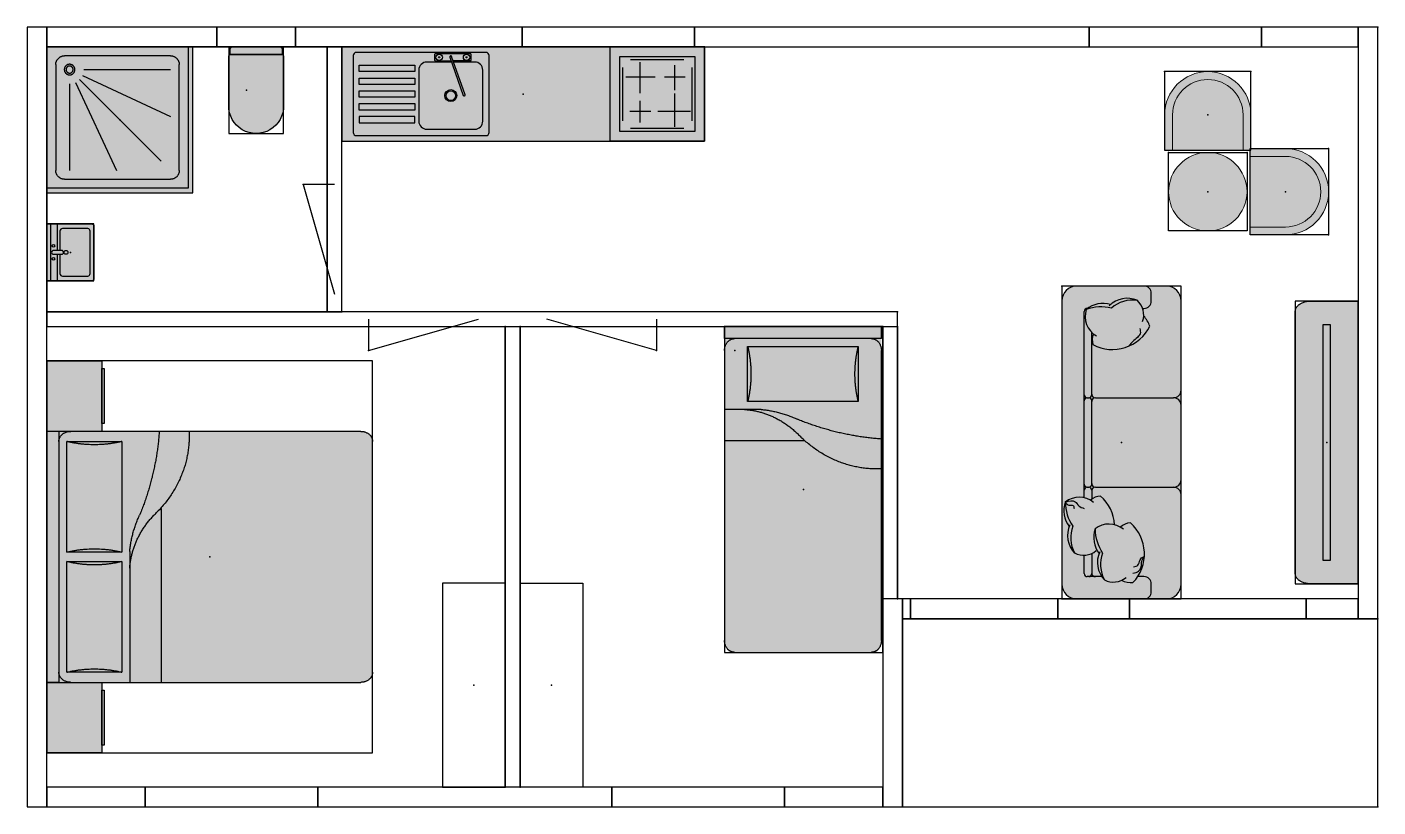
# Model space of a CAD drawing. Header units: millimetres. Extents: x 0 to 8613, y 0 to 4972.
import ezdxf

# ---------------------------------------------------------------- set-up
doc = ezdxf.new("R2010")
doc.units = ezdxf.units.MM
for name, color, linetype in [('Default', 7, 'Continuous'), ('Rooms$Bath Room', 7, 'Continuous'), ('Rooms$Bed Room', 7, 'Continuous'), ('Rooms$Living Room', 7, 'Continuous'), ('Rooms$Terrace', 7, 'Continuous'), ('Windows', 7, 'Continuous')]:
    doc.layers.add(name, color=color, linetype=linetype)
for name, color, linetype, true_color in [('Doors', 96, 'Continuous', 0x007f00), ('Furniture', 37, 'Continuous', 0x75664f), ('FurnitureRefRec', 254, 'Continuous', 0xd5d5d5), ('PT Top Left', 52, 'Continuous', 0xcdcd00), ('PT Top Left Furniture', 211, 'Continuous', 0xff7fff), ('PT Top Right', 96, 'Continuous', 0x007f00), ('PT Top Right Furniture', 200, 'Continuous', 0xbf3fff), ('Walls', 1, 'Continuous', 0xff0000)]:
    doc.layers.add(name, color=color, linetype=linetype, true_color=true_color)

# ---------------------------------------------------------------- blocks, each defined once
blk = doc.blocks.new('Toilet')
at = {"layer": 'Furniture', "true_color": 0xffffff}
for points in [[(227.8, 165), (227.8, -165), (227.8, -165.3), (227.8, -165.7), (227.8, -166), (227.7, -166.4), (227.7, -166.7), (227.6, -167), (227.5, -167.4), (227.4, -167.7), (227.3, -168), (227.2, -168.3), (227.1, -168.7), (227, -169), (226.8, -169.3), (226.7, -169.6), (226.5, -169.9), (226.4, -170.2), (226.2, -170.5), (226, -170.8), (225.8, -171), (225.6, -171.3), (225.3, -171.6), (225.1, -171.8), (224.9, -172.1), (224.6, -172.3), (224.4, -172.5), (224.1, -172.8), (223.9, -173), (223.6, -173.2), (223.3, -173.4), (223, -173.5), (222.7, -173.7), (222.4, -173.9), (222.1, -174), (221.8, -174.2), (221.5, -174.3), (221.2, -174.4), (220.8, -174.5), (220.5, -174.6), (220.2, -174.7), (219.8, -174.8), (219.5, -174.9), (219.2, -174.9), (218.8, -174.9), (218.5, -175), (218.1, -175), (217.8, -175), (-98.2, -175), (-104.3, -175), (-110.4, -174.8), (-116.5, -174.3), (-122.6, -173.7), (-128.6, -172.8), (-134.6, -171.7), (-140.6, -170.4), (-146.5, -169), (-152.3, -167.3), (-158.1, -165.4), (-163.9, -163.3), (-169.5, -161), (-175.1, -158.5), (-180.5, -155.8), (-185.9, -152.9), (-191.2, -149.9), (-196.4, -146.6), (-201.4, -143.2), (-206.3, -139.6), (-211.1, -135.8), (-215.8, -131.9), (-220.3, -127.8), (-224.7, -123.6), (-228.9, -119.2), (-233, -114.7), (-236.9, -110), (-240.7, -105.2), (-244.3, -100.2), (-247.7, -95.2), (-250.9, -90), (-253.9, -84.7), (-256.8, -79.3), (-259.5, -73.8), (-261.9, -68.3), (-264.2, -62.6), (-266.3, -56.9), (-268.2, -51.1), (-269.9, -45.2), (-271.3, -39.3), (-272.6, -33.3), (-273.7, -27.3), (-274.5, -21.3), (-275.1, -15.2), (-275.6, -9.1), (-275.8, -3), (-275.8, 3), (-275.6, 9.1), (-275.1, 15.2), (-274.5, 21.3), (-273.7, 27.3), (-272.6, 33.3), (-271.3, 39.3), (-269.9, 45.2), (-268.2, 51.1), (-266.3, 56.9), (-264.2, 62.6), (-261.9, 68.3), (-259.5, 73.8), (-256.8, 79.3), (-253.9, 84.7), (-250.9, 90), (-247.7, 95.2), (-244.3, 100.2), (-240.7, 105.2), (-236.9, 110), (-233, 114.7), (-228.9, 119.2), (-224.7, 123.6), (-220.3, 127.8), (-215.8, 131.9), (-211.1, 135.8), (-206.3, 139.6), (-201.4, 143.2), (-196.4, 146.6), (-191.2, 149.9), (-185.9, 152.9), (-180.5, 155.8), (-175.1, 158.5), (-169.5, 161), (-163.9, 163.3), (-158.1, 165.4), (-152.3, 167.3), (-146.5, 169), (-140.6, 170.4), (-134.6, 171.7), (-128.6, 172.8), (-122.6, 173.7), (-116.5, 174.3), (-110.4, 174.8), (-104.3, 175), (-98.2, 175), (217.8, 175), (218.1, 175), (218.5, 175), (218.8, 174.9), (219.2, 174.9), (219.5, 174.9), (219.8, 174.8), (220.2, 174.7), (220.5, 174.6), (220.8, 174.5), (221.2, 174.4), (221.5, 174.3), (221.8, 174.2), (222.1, 174), (222.4, 173.9), (222.7, 173.7), (223, 173.5), (223.3, 173.4), (223.6, 173.2), (223.9, 173), (224.1, 172.8), (224.4, 172.5), (224.6, 172.3), (224.9, 172.1), (225.1, 171.8), (225.3, 171.6), (225.6, 171.3), (225.8, 171), (226, 170.8), (226.2, 170.5), (226.4, 170.2), (226.5, 169.9), (226.7, 169.6), (226.8, 169.3), (227, 169), (227.1, 168.7), (227.2, 168.3), (227.3, 168), (227.4, 167.7), (227.5, 167.4), (227.6, 167), (227.7, 166.7), (227.7, 166.4), (227.8, 166), (227.8, 165.7), (227.8, 165.3)], [(227.8, 165), (265.8, 165), (266.1, 165), (266.5, 165), (266.8, 164.9), (267.2, 164.9), (267.5, 164.9), (267.8, 164.8), (268.2, 164.7), (268.5, 164.6), (268.8, 164.5), (269.2, 164.4), (269.5, 164.3), (269.8, 164.2), (270.1, 164), (270.4, 163.9), (270.7, 163.7), (271, 163.5), (271.3, 163.4), (271.6, 163.2), (271.9, 163), (272.1, 162.8), (272.4, 162.5), (272.6, 162.3), (272.9, 162.1), (273.1, 161.8), (273.3, 161.6), (273.6, 161.3), (273.8, 161), (274, 160.8), (274.2, 160.5), (274.4, 160.2), (274.5, 159.9), (274.7, 159.6), (274.8, 159.3), (275, 159), (275.1, 158.7), (275.2, 158.3), (275.3, 158), (275.4, 157.7), (275.5, 157.4), (275.6, 157), (275.7, 156.7), (275.7, 156.4), (275.8, 156), (275.8, 155.7), (275.8, 155.3), (275.8, 155), (275.8, -155), (275.8, -155.3), (275.8, -155.7), (275.8, -156), (275.7, -156.4), (275.7, -156.7), (275.6, -157), (275.5, -157.4), (275.4, -157.7), (275.3, -158), (275.2, -158.3), (275.1, -158.7), (275, -159), (274.8, -159.3), (274.7, -159.6), (274.5, -159.9), (274.4, -160.2), (274.2, -160.5), (274, -160.8), (273.8, -161), (273.6, -161.3), (273.3, -161.6), (273.1, -161.8), (272.9, -162.1), (272.6, -162.3), (272.4, -162.5), (272.1, -162.8), (271.9, -163), (271.6, -163.2), (271.3, -163.4), (271, -163.5), (270.7, -163.7), (270.4, -163.9), (270.1, -164), (269.8, -164.2), (269.5, -164.3), (269.2, -164.4), (268.8, -164.5), (268.5, -164.6), (268.2, -164.7), (267.8, -164.8), (267.5, -164.9), (267.2, -164.9), (266.8, -164.9), (266.5, -165), (266.1, -165), (265.8, -165), (227.8, -165)]]:
    blk.add_hatch(color=7, dxfattribs=at).paths.add_polyline_path(points, flags=0)
at = {"layer": 'Furniture', "color": 37, "true_color": 0x766750}
for p, q in [((-98.2, 175), (217.8, 175)), ((227.8, 165), (265.8, 165)), ((227.8, -165), (227.8, 165)), ((227.8, 165), (227.8, -165)), ((275.8, 155), (275.8, -155)), ((265.8, -165), (227.8, -165)), ((217.8, -175), (-98.2, -175))]:
    blk.add_line(p, q, dxfattribs=at)
at = {"layer": 'Furniture', "color": 37, "true_color": 0x766750, "extrusion": (0, 0, -1)}
for centre, radius, start, end in [((100.8, 0), 175, 269.15835, 90.84165), ((-217.8, 165), 10, 90, 180), ((-265.8, 155), 10, 90, 180), ((-217.8, -165), 10, 180, 270), ((-265.8, -155), 10, 180, 270)]:
    blk.add_arc(centre, radius, start, end, dxfattribs=at)
at = {"layer": 'FurnitureRefRec'}
blk.add_lwpolyline([(-275.8, -175), (275.8, -175), (275.8, 175), (-275.8, 175)], close=True, dxfattribs=at)
at = {"layer": 'PT Top Left Furniture'}
blk.add_point((275.8, 175), dxfattribs=at)
at = {"layer": 'PT Top Right Furniture'}
blk.add_point((275.8, -175), dxfattribs=at)
blk = doc.blocks.new('Wastafel')
at = {"layer": 'Furniture', "true_color": 0xffffff}
blk.add_hatch(color=7, dxfattribs=at).paths.add_polyline_path([(134.7, 182.3), (135.3, 182.2), (135.8, 182.1), (136.4, 182.1), (136.9, 182), (137.5, 181.8), (138, 181.7), (138.5, 181.5), (139.1, 181.4), (139.6, 181.2), (140.1, 180.9), (140.6, 180.7), (141.1, 180.5), (141.6, 180.2), (142.1, 179.9), (142.5, 179.6), (143, 179.3), (143.4, 179), (143.9, 178.7), (144.3, 178.3), (144.7, 177.9), (145.1, 177.5), (145.5, 177.1), (145.9, 176.7), (146.2, 176.3), (146.6, 175.9), (146.9, 175.4), (147.2, 175), (147.5, 174.5), (147.8, 174), (148, 173.5), (148.3, 173), (148.5, 172.5), (148.7, 172), (148.9, 171.5), (149.1, 171), (149.2, 170.5), (149.4, 169.9), (149.5, 169.4), (149.6, 168.8), (149.7, 168.3), (149.8, 167.7), (149.8, 167.2), (149.8, 166.6), (149.8, 166.1), (149.8, -166.1), (149.8, -166.6), (149.8, -167.2), (149.8, -167.7), (149.7, -168.3), (149.6, -168.8), (149.5, -169.4), (149.4, -169.9), (149.2, -170.5), (149.1, -171), (148.9, -171.5), (148.7, -172), (148.5, -172.5), (148.3, -173), (148, -173.5), (147.8, -174), (147.5, -174.5), (147.2, -175), (146.9, -175.4), (146.6, -175.9), (146.2, -176.3), (145.9, -176.7), (145.5, -177.1), (145.1, -177.5), (144.7, -177.9), (144.3, -178.3), (143.9, -178.7), (143.4, -179), (143, -179.3), (142.5, -179.6), (142.1, -179.9), (141.6, -180.2), (141.1, -180.5), (140.6, -180.7), (140.1, -180.9), (139.6, -181.2), (139.1, -181.4), (138.5, -181.5), (138, -181.7), (137.5, -181.8), (136.9, -182), (136.4, -182.1), (135.8, -182.1), (135.3, -182.2), (134.7, -182.3), (-149.9, -182.3), (-149.9, 182.3)], flags=0)
at = {"layer": 'Furniture', "color": 37, "true_color": 0x766750}
for p, q in [((-67.2, 135), (-67.2, 12.1)), ((-56.2, 12.1), (-108.5, 12.1)), ((-108.5, -12.2), (-56.2, -12.2)), ((-67.2, -12.2), (-67.2, -135))]:
    blk.add_line(p, q, dxfattribs=at)
for points in [[(134.7, -182.3), (-149.9, -182.3), (-149.9, 182.3), (134.7, 182.3)], [(-125.5, -182.3), (-125.5, 182.3)], [(-83.4, 12.1), (-83.4, 182.3)], [(110.4, 151.1), (-49.9, 151.1)], [(125.5, -135), (125.5, 135)], [(149.8, 166.1), (149.8, -166.1)], [(-83.4, -182.3), (-83.4, -12.2)], [(-49.9, -151.1), (110.4, -151.1)]]:
    blk.add_lwpolyline(points, dxfattribs=at)
for centre, radius in [((-108.5, 41.3), 8.1), ((-28.3, 0), 12.2), ((-108.5, -41.3), 8.1)]:
    blk.add_circle(centre, radius, dxfattribs=at)
at = {"layer": 'Furniture', "color": 37, "true_color": 0x766750, "extrusion": (0, 0, -1)}
for centre, start, end in [((-133.7, 166.1), 93.86546, 180), ((-133.7, -166.1), 180, 266.13454)]:
    blk.add_arc(centre, 16.2, start, end, dxfattribs=at)
at = {"layer": 'Furniture', "color": 37, "true_color": 0x766750}
for centre, radius, start, end in [((-51, 135), 16.2, 86.13454, 180), ((109.3, 135), 16.2, 0, 86.13454), ((-108.5, 0), 12.2, 90.00094, 269.99906), ((-56.2, 0), 12.2, 270, 90), ((-51, -135), 16.2, 180, 273.86546), ((109.3, -135), 16.2, 273.86546, 0)]:
    blk.add_arc(centre, radius, start, end, dxfattribs=at)
at = {"layer": 'FurnitureRefRec'}
blk.add_lwpolyline([(-149.9, -182.3), (149.8, -182.3), (149.8, 182.3), (-149.9, 182.3)], close=True, dxfattribs=at)
at = {"layer": 'PT Top Left Furniture'}
blk.add_point((-149.9, -182.3), dxfattribs=at)
at = {"layer": 'PT Top Right Furniture'}
blk.add_point((-149.9, 182.3), dxfattribs=at)
blk = doc.blocks.new('Douche')
at = {"layer": 'Furniture', "true_color": 0xffffff}
blk.add_hatch(color=7, dxfattribs=at).paths.add_polyline_path([(-465, 465), (-465, -465), (465, -465), (465, 465)], flags=0)
at = {"layer": 'Furniture', "color": 37, "true_color": 0x766750}
for p, q in [((-465, -465), (-465, 435)), ((-465, 435), (435, 435)), ((435, 435), (435, -465)), ((322.5, 378.7), (-352.5, 378.7)), ((-408.8, 322.5), (-408.8, -352.5)), ((-320.7, -230.7), (-320.7, 322.5)), ((-282.6, -239.1), (-20.8, 322.5)), ((-257, -257), (263.4, 263.4)), ((378.7, -352.5), (378.7, 322.5)), ((-239.1, -282.6), (322.5, -20.8)), ((-230.7, -320.7), (322.5, -320.7)), ((-352.5, -408.8), (322.5, -408.8)), ((-465, -465), (435, -465))]:
    blk.add_line(p, q, dxfattribs=at)
for points in [[(465, 465), (-465, 465)], [(465, -465), (465, 465)]]:
    blk.add_lwpolyline(points, dxfattribs=at)
for points, weights in [([(-408.8, 322.5), (-408.8, 378.7), (-352.5, 378.7)], [1, 0.707106781187, 1]), ([(322.5, 378.7), (378.7, 378.7), (378.7, 322.5)], [1, 0.707106780956, 1]), ([(-352.5, -408.8), (-408.8, -408.8), (-408.8, -352.5)], [1, 0.707106781187, 1]), ([(378.7, -352.5), (378.7, -408.8), (322.5, -408.8)], [1, 0.707106781187, 1])]:
    blk.add_rational_spline(points, weights, degree=2, dxfattribs=at)
for points, knots in [([(-320.7, -286.9), (-286.9, -286.9), (-286.9, -320.7), (-286.9, -354.4), (-320.7, -354.4), (-354.4, -354.4), (-354.4, -320.7), (-354.4, -286.9), (-320.7, -286.9)], [0, 0, 0, 0.0530144, 0.0530144, 0.1060288, 0.1060288, 0.1590431, 0.1590431, 0.2120575, 0.2120575, 0.2120575]), ([(-320.7, -298.2), (-298.2, -298.2), (-298.2, -320.7), (-298.2, -343.2), (-320.7, -343.2), (-343.2, -343.2), (-343.2, -320.7), (-343.2, -298.2), (-320.7, -298.2)], [0, 0, 0, 0.0353429, 0.0353429, 0.0706858, 0.0706858, 0.1060288, 0.1060288, 0.1413717, 0.1413717, 0.1413717])]:
    blk.add_rational_spline(points, [1, 0.707106781187, 1, 0.707106781187, 1, 0.707106781187, 1, 0.707106781187, 1], degree=2, knots=knots, dxfattribs=at)
at = {"layer": 'FurnitureRefRec'}
blk.add_lwpolyline([(-465, -465), (465, -465), (465, 465), (-465, 465)], close=True, dxfattribs=at)
at = {"layer": 'PT Top Left Furniture'}
blk.add_point((-465, -465), dxfattribs=at)
at = {"layer": 'PT Top Right Furniture'}
blk.add_point((-465, 465), dxfattribs=at)
blk = doc.blocks.new('Bedopstelling Klein')
at = {"layer": 'Furniture', "true_color": 0xffffff}
blk.add_hatch(color=7, dxfattribs=at).paths.add_polyline_path([(-75.3, 0), (-71.9, 0), (-68.5, 0.2), (-65.1, 0.4), (-61.6, 0.7), (-58.1, 1.1), (-54.6, 1.5), (-51.1, 2.1), (-47.6, 2.8), (-44.1, 3.6), (-40.7, 4.5), (-37.4, 5.5), (-34.1, 6.5), (-32.5, 7.1), (-30.9, 7.7), (-29.4, 8.3), (-27.8, 9), (-26.3, 9.6), (-24.9, 10.3), (-23.5, 11), (-22.1, 11.7), (-20.7, 12.5), (-19.4, 13.3), (-18.1, 14), (-16.8, 14.8), (-15.6, 15.6), (-14.5, 16.5), (-13.4, 17.3), (-12.3, 18.2), (-11.2, 19), (-10.3, 19.9), (-9.3, 20.8), (-8.4, 21.7), (-7.6, 22.6), (-6.8, 23.5), (-6, 24.4), (-5.3, 25.3), (-4.9, 25.8), (-4.6, 26.3), (-4.3, 26.7), (-4, 27.2), (-3.7, 27.7), (-3.4, 28.1), (-3.2, 28.6), (-2.9, 29.1), (-2.7, 29.5), (-2.4, 30), (-2.2, 30.5), (-2, 30.9), (-1.8, 31.4), (-1.6, 31.9), (-1.4, 32.3), (-1.3, 32.8), (-1.1, 33.3), (-1, 33.7), (-0.8, 34.2), (-0.7, 34.7), (-0.6, 35.1), (-0.5, 35.6), (-0.4, 36), (-0.3, 36.5), (-0.2, 37), (-0.2, 37.4), (-0.1, 37.9), (-0.1, 38.3), (0, 38.8), (0, 39.2), (0, 39.7), (0, 40.1), (0, 959.9), (0, 960.3), (0, 960.8), (0, 961.2), (-0.1, 961.7), (-0.1, 962.1), (-0.2, 962.6), (-0.2, 963), (-0.3, 963.5), (-0.4, 964), (-0.5, 964.4), (-0.6, 964.9), (-0.7, 965.3), (-0.8, 965.8), (-1, 966.3), (-1.1, 966.7), (-1.3, 967.2), (-1.4, 967.7), (-1.6, 968.1), (-1.8, 968.6), (-2, 969.1), (-2.2, 969.5), (-2.4, 970), (-2.7, 970.5), (-2.9, 970.9), (-3.2, 971.4), (-3.4, 971.9), (-3.7, 972.3), (-4, 972.8), (-4.3, 973.3), (-4.6, 973.7), (-4.9, 974.2), (-5.3, 974.7), (-6, 975.6), (-6.8, 976.5), (-7.6, 977.4), (-8.4, 978.3), (-9.3, 979.2), (-10.3, 980.1), (-11.2, 981), (-12.3, 981.8), (-13.4, 982.7), (-14.5, 983.5), (-15.6, 984.4), (-16.8, 985.2), (-18.1, 986), (-19.4, 986.7), (-20.7, 987.5), (-22.1, 988.3), (-23.5, 989), (-24.9, 989.7), (-26.3, 990.4), (-27.8, 991), (-29.4, 991.7), (-30.9, 992.3), (-32.5, 992.9), (-34.1, 993.5), (-37.4, 994.5), (-40.7, 995.5), (-44.1, 996.4), (-47.6, 997.2), (-51.1, 997.9), (-54.6, 998.5), (-58.1, 998.9), (-61.6, 999.3), (-65.1, 999.6), (-68.5, 999.8), (-71.9, 1000), (-75.3, 1000), (-2076.2, 1000), (-2076.2, 0), (-2000, 0)], flags=0)
at = {"layer": 'Furniture', "color": 37, "true_color": 0x766750}
for p, q in [((-2000, 1000), (-2076.2, 1000)), ((-75.3, 1000), (-1924.7, 1000)), ((-1949.8, 852.9), (-1598.4, 852.9)), ((-1949.8, 147.1), (-1949.8, 852.9)), ((-1598.4, 852.9), (-1598.4, 147.1)), ((-1598.4, 147.1), (-1949.8, 147.1)), ((-1924.7, 0), (-75.3, 0)), ((-2000, 0), (-2076.2, 0))]:
    blk.add_line(p, q, dxfattribs=at)
for points in [[(-2076.2, 1000), (-2076.2, 0)], [(-2000, 1000), (-2000, 0)], [(0, 64.2), (0, 935.8)], [(-1347.4, 508), (-1347.4, 0)], [(-1548.2, 234.2), (-1548.2, 0)]]:
    blk.add_lwpolyline(points, dxfattribs=at)
for points, weights in [([(-2000, 935.8), (-2000, 1000), (-1924.7, 1000)], [1, 0.707106781186, 1]), ([(-1359.9, 1000), (-1378.9, 725.2), (-1485.4, 465.3)], [1, 0.990404896115, 1]), ([(-1170.2, 1000), (-1155.8, 710.3), (-1372.5, 486.7)], [1, 0.933646644704, 1]), ([(-75.3, 1000), (0, 1000), (0, 935.8)], [1, 0.707106781187, 1]), ([(-1598.4, 852.9), (-1774.1, 809.3), (-1949.8, 852.9)], [1, 0.959999998575, 1]), ([(-1548.2, 127.2), (-1534.8, 333.4), (-1372.5, 486.7)], [1, 0.942933891278, 1]), ([(-1548.2, 234.2), (-1537.6, 353.8), (-1485.4, 465.3)], [1, 0.988393644073, 1]), ([(-1949.8, 147.1), (-1774.1, 190.7), (-1598.4, 147.1)], [1, 0.959999998575, 1]), ([(-1924.7, 0), (-2000, 0), (-2000, 64.2)], [1, 0.707106781186, 1]), ([(0, 64.2), (0, 0), (-75.3, 0)], [1, 0.707106781186, 1])]:
    blk.add_rational_spline(points, weights, degree=2, dxfattribs=at)
at = {"layer": 'FurnitureRefRec'}
blk.add_lwpolyline([(0, 0), (0, 1008.5), (-2076.2, 1008.5), (-2076.2, 0)], close=True, dxfattribs=at)
at = {"layer": 'PT Top Left Furniture'}
blk.add_point((-2076.2, 0), dxfattribs=at)
at = {"layer": 'PT Top Right Furniture'}
blk.add_point((-2076.2, 1008.5), dxfattribs=at)
blk = doc.blocks.new('Bedopstelling Groot')
at = {"layer": 'Furniture', "true_color": 0xffffff}
for points in [[(-800, 1038.1), (-800, 688.1), (-1250, 688.1), (-1250, 1038.1)], [(-800, -962.8), (-800, -964.5), (-799.9, -966.2), (-799.9, -967.9), (-799.7, -969.6), (-799.6, -971.3), (-799.4, -973), (-799.2, -974.8), (-798.9, -976.5), (-798.6, -978.2), (-798.3, -980), (-797.9, -981.8), (-797.5, -983.5), (-797.1, -985.3), (-796.6, -987), (-796.1, -988.8), (-795.5, -990.5), (-794.9, -992.2), (-794.2, -994), (-793.6, -995.7), (-792.8, -997.4), (-792.1, -999.1), (-791.3, -1000.7), (-790.4, -1002.4), (-789.5, -1004), (-788.6, -1005.6), (-787.7, -1007.2), (-786.7, -1008.7), (-785.6, -1010.3), (-784.6, -1011.8), (-783.5, -1013.2), (-782.4, -1014.6), (-781.2, -1016), (-780, -1017.4), (-778.8, -1018.7), (-777.6, -1020), (-776.3, -1021.3), (-775, -1022.5), (-773.7, -1023.6), (-772.3, -1024.7), (-770.9, -1025.8), (-769.6, -1026.9), (-768.2, -1027.8), (-766.7, -1028.8), (-765.3, -1029.7), (-763.9, -1030.5), (-762.4, -1031.3), (-760.9, -1032.1), (-759.5, -1032.8), (-758, -1033.5), (-756.5, -1034.1), (-755, -1034.7), (-753.5, -1035.2), (-752, -1035.7), (-750.5, -1036.1), (-749, -1036.5), (-747.5, -1036.8), (-746, -1037.1), (-744.5, -1037.4), (-743.1, -1037.6), (-741.6, -1037.8), (-740.1, -1037.9), (-738.7, -1038), (-737.3, -1038.1), (-735.8, -1038.1), (735.8, -1038.1), (737.3, -1038.1), (738.7, -1038), (740.1, -1037.9), (741.6, -1037.8), (743.1, -1037.6), (744.5, -1037.4), (746, -1037.1), (747.5, -1036.8), (749, -1036.5), (750.5, -1036.1), (752, -1035.7), (753.5, -1035.2), (755, -1034.7), (756.5, -1034.1), (758, -1033.5), (759.5, -1032.8), (760.9, -1032.1), (762.4, -1031.3), (763.9, -1030.5), (765.3, -1029.7), (766.7, -1028.8), (768.2, -1027.8), (769.6, -1026.9), (770.9, -1025.8), (772.3, -1024.7), (773.7, -1023.6), (775, -1022.5), (776.3, -1021.3), (777.6, -1020), (778.8, -1018.7), (780, -1017.4), (781.2, -1016), (782.4, -1014.6), (783.5, -1013.2), (784.6, -1011.8), (785.6, -1010.3), (786.7, -1008.7), (787.7, -1007.2), (788.6, -1005.6), (789.5, -1004), (790.4, -1002.4), (791.3, -1000.7), (792.1, -999.1), (792.8, -997.4), (793.6, -995.7), (794.2, -994), (794.9, -992.2), (795.5, -990.5), (796.1, -988.8), (796.6, -987), (797.1, -985.3), (797.5, -983.5), (797.9, -981.8), (798.3, -980), (798.6, -978.2), (798.9, -976.5), (799.2, -974.8), (799.4, -973), (799.6, -971.3), (799.7, -969.6), (799.9, -967.9), (799.9, -966.2), (800, -964.5), (800, -962.8), (800, 1038.1), (-800, 1038.1), (-800, 961.9)], [(1250, 1038.1), (1250, 688.1), (800, 688.1), (800, 1038.1)], [(-850, 688.1), (-850, 673.1), (-1200, 673.1), (-1200, 688.1)], [(1200, 688.1), (1200, 673.1), (850, 673.1), (850, 688.1)]]:
    blk.add_hatch(color=7, dxfattribs=at).paths.add_polyline_path(points, flags=0)
at = {"layer": 'Furniture', "color": 37, "true_color": 0x766750}
for p, q in [((-800, 961.9), (-800, 1038.1)), ((800, 1038.1), (-800, 1038.1)), ((800, 961.9), (800, 1038.1)), ((800, 961.9), (-800, 961.9)), ((-800, 886.6), (-800, -962.8)), ((-735.8, 911.7), (-30, 911.7)), ((-735.8, 560.3), (-735.8, 911.7)), ((-30, 911.7), (-30, 560.3)), ((30, 911.7), (735.8, 911.7)), ((30, 560.3), (30, 911.7)), ((735.8, 911.7), (735.8, 560.3)), ((800, -962.8), (800, 886.6)), ((-30, 560.3), (-735.8, 560.3)), ((735.8, 560.3), (30, 560.3)), ((34.2, 510.1), (-800, 510.1)), ((308, 309.3), (-800, 309.3)), ((-735.8, -1038.1), (735.8, -1038.1))]:
    blk.add_line(p, q, dxfattribs=at)
for points in [[(-800, 1038.1), (-800, 688.1), (-1250, 688.1), (-1250, 1038.1)], [(1250, 1038.1), (1250, 688.1), (800, 688.1), (800, 1038.1)], [(-850, 688.1), (-850, 673.1), (-1200, 673.1), (-1200, 688.1)], [(1200, 688.1), (1200, 673.1), (850, 673.1), (850, 688.1)]]:
    blk.add_lwpolyline(points, close=True, dxfattribs=at)
for points, weights in [([(-800, 886.6), (-800, 961.9), (-735.8, 961.9)], [1, 0.707106781186, 1]), ([(735.8, 961.9), (800, 961.9), (800, 886.6)], [1, 0.707106781186, 1]), ([(-735.8, 911.7), (-692.2, 736), (-735.8, 560.3)], [1, 0.959999998575, 1]), ([(-30, 560.3), (-73.6, 736), (-30, 911.7)], [1, 0.959999998575, 1]), ([(30, 911.7), (73.6, 736), (30, 560.3)], [1, 0.959999998575, 1]), ([(735.8, 560.3), (692.2, 736), (735.8, 911.7)], [1, 0.959999998575, 1]), ([(-72.8, 510.1), (133.4, 496.7), (286.7, 334.4)], [1, 0.942933891278, 1]), ([(34.2, 510.1), (153.8, 499.5), (265.3, 447.3)], [1, 0.988393644073, 1]), ([(800, 321.8), (525.2, 340.8), (265.3, 447.3)], [1, 0.990404896115, 1]), ([(800, 132.1), (510.3, 117.7), (286.7, 334.4)], [1, 0.933646644704, 1]), ([(-735.8, -1038.1), (-800, -1038.1), (-800, -962.8)], [1, 0.707106781186, 1]), ([(800, -962.8), (800, -1038.1), (735.8, -1038.1)], [1, 0.707106781187, 1])]:
    blk.add_rational_spline(points, weights, degree=2, dxfattribs=at)
at = {"layer": 'FurnitureRefRec'}
blk.add_lwpolyline([(-1250, -1038.1), (1250, -1038.1), (1250, 1038.1), (-1250, 1038.1)], close=True, dxfattribs=at)
at = {"layer": 'PT Top Left Furniture'}
blk.add_point((-1250, 1038.1), dxfattribs=at)
at = {"layer": 'PT Top Right Furniture'}
blk.add_point((1250, 1038.1), dxfattribs=at)
blk = doc.blocks.new('Chair')
at = {"layer": 'Furniture', "true_color": 0xffffff}
blk.add_hatch(color=7, dxfattribs=at).paths.add_polyline_path([(500, 0), (500, 225), (499.8, 234.5), (499.3, 244), (498.5, 253.4), (497.4, 262.9), (495.9, 272.2), (494.1, 281.6), (492, 290.8), (489.6, 300), (486.8, 309.1), (483.8, 318.1), (480.4, 326.9), (476.7, 335.7), (472.8, 344.3), (468.5, 352.8), (463.9, 361.1), (459.1, 369.3), (454, 377.3), (448.6, 385.1), (442.9, 392.7), (437, 400.1), (430.8, 407.4), (424.4, 414.4), (417.8, 421.1), (410.9, 427.7), (403.8, 434), (396.5, 440), (388.9, 445.8), (381.2, 451.3), (373.3, 456.6), (365.2, 461.6), (357, 466.3), (348.6, 470.7), (340, 474.8), (331.3, 478.6), (322.5, 482.1), (313.6, 485.3), (304.5, 488.2), (295.4, 490.8), (286.2, 493.1), (276.9, 495.1), (267.6, 496.7), (258.1, 498), (248.7, 499), (239.2, 499.6), (229.7, 500), (220.3, 500), (210.8, 499.6), (201.3, 499), (191.9, 498), (182.4, 496.7), (173.1, 495.1), (163.8, 493.1), (154.6, 490.8), (145.5, 488.2), (136.4, 485.3), (127.5, 482.1), (118.7, 478.6), (110, 474.8), (101.4, 470.7), (93, 466.3), (84.8, 461.6), (76.7, 456.6), (68.8, 451.3), (61.1, 445.8), (53.5, 440), (46.2, 434), (39.1, 427.7), (32.2, 421.1), (25.6, 414.4), (19.2, 407.4), (13, 400.1), (7.1, 392.7), (1.4, 385.1), (-4, 377.3), (-9.1, 369.3), (-13.9, 361.1), (-18.5, 352.8), (-22.8, 344.3), (-26.7, 335.7), (-30.4, 326.9), (-33.8, 318.1), (-36.8, 309.1), (-39.6, 300), (-42, 290.8), (-44.1, 281.6), (-45.9, 272.2), (-47.4, 262.9), (-48.5, 253.4), (-49.3, 244), (-49.8, 234.5), (-50, 225), (-50, 0)], flags=0)
at = {"layer": 'Furniture', "linetype": 'Continuous', "lineweight": 13}
for p, q in [((0, 225), (0, 0)), ((450, 0), (450, 225)), ((0, 0), (450, 0))]:
    blk.add_line(p, q, dxfattribs=at)
for points in [[(-50, 225), (-50, 0)], [(500, 0), (500, 225)]]:
    blk.add_lwpolyline(points, dxfattribs=at)
for radius in [275, 225]:
    blk.add_arc((225, 225), radius, 0, 180, dxfattribs=at)
at = {"layer": 'FurnitureRefRec'}
blk.add_lwpolyline([(500, 500), (-50, 500), (-50, 0), (500, 0)], close=True, dxfattribs=at)
at = {"layer": 'PT Top Left Furniture'}
blk.add_point((-50, 500), dxfattribs=at)
at = {"layer": 'PT Top Right Furniture'}
blk.add_point((500, 500), dxfattribs=at)
blk = doc.blocks.new('Coffee Table')
at = {"layer": 'Furniture', "true_color": 0xffffff}
blk.add_hatch(color=7, dxfattribs=at).paths.add_polyline_path([(0, 250), (-8.6, 249.9), (-17.2, 249.4), (-25.8, 248.7), (-34.4, 247.6), (-42.9, 246.3), (-51.4, 244.7), (-59.8, 242.7), (-68.2, 240.5), (-76.4, 238), (-84.6, 235.2), (-92.7, 232.2), (-100.6, 228.9), (-108.5, 225.2), (-116.2, 221.4), (-123.8, 217.2), (-131.2, 212.8), (-138.4, 208.2), (-145.5, 203.3), (-152.5, 198.1), (-159.2, 192.7), (-165.8, 187.1), (-172.1, 181.3), (-178.3, 175.2), (-184.2, 169), (-190, 162.5), (-195.5, 155.9), (-200.7, 149), (-205.7, 142), (-210.5, 134.8), (-215.1, 127.5), (-219.3, 120), (-223.3, 112.3), (-227.1, 104.6), (-230.6, 96.7), (-233.8, 88.7), (-236.7, 80.5), (-239.3, 72.3), (-241.7, 64), (-243.7, 55.6), (-245.5, 47.2), (-247, 38.7), (-248.2, 30.1), (-249.1, 21.6), (-249.7, 12.9), (-250, 4.3), (-250, -4.3), (-249.7, -12.9), (-249.1, -21.6), (-248.2, -30.1), (-247, -38.7), (-245.5, -47.2), (-243.7, -55.6), (-241.7, -64), (-239.3, -72.3), (-236.7, -80.5), (-233.8, -88.7), (-230.6, -96.7), (-227.1, -104.6), (-223.3, -112.3), (-219.3, -120), (-215.1, -127.5), (-210.5, -134.8), (-205.7, -142), (-200.7, -149), (-195.5, -155.9), (-190, -162.5), (-184.2, -169), (-178.3, -175.2), (-172.1, -181.3), (-165.8, -187.1), (-159.2, -192.7), (-152.5, -198.1), (-145.5, -203.3), (-138.4, -208.2), (-131.2, -212.8), (-123.8, -217.2), (-116.2, -221.4), (-108.5, -225.2), (-100.6, -228.9), (-92.7, -232.2), (-84.6, -235.2), (-76.4, -238), (-68.2, -240.5), (-59.8, -242.7), (-51.4, -244.7), (-42.9, -246.3), (-34.4, -247.6), (-25.8, -248.7), (-17.2, -249.4), (-8.6, -249.9), (0, -250), (8.6, -249.9), (17.2, -249.4), (25.8, -248.7), (34.4, -247.6), (42.9, -246.3), (51.4, -244.7), (59.8, -242.7), (68.2, -240.5), (76.4, -238), (84.6, -235.2), (92.7, -232.2), (100.6, -228.9), (108.5, -225.2), (116.2, -221.4), (123.8, -217.2), (131.2, -212.8), (138.4, -208.2), (145.5, -203.3), (152.5, -198.1), (159.2, -192.7), (165.8, -187.1), (172.1, -181.3), (178.3, -175.2), (184.2, -169), (190, -162.5), (195.5, -155.9), (200.7, -149), (205.7, -142), (210.5, -134.8), (215.1, -127.5), (219.3, -120), (223.3, -112.3), (227.1, -104.6), (230.6, -96.7), (233.8, -88.7), (236.7, -80.5), (239.3, -72.3), (241.7, -64), (243.7, -55.6), (245.5, -47.2), (247, -38.7), (248.2, -30.1), (249.1, -21.6), (249.7, -12.9), (250, -4.3), (250, 4.3), (249.7, 12.9), (249.1, 21.6), (248.2, 30.1), (247, 38.7), (245.5, 47.2), (243.7, 55.6), (241.7, 64), (239.3, 72.3), (236.7, 80.5), (233.8, 88.7), (230.6, 96.7), (227.1, 104.6), (223.3, 112.3), (219.3, 120), (215.1, 127.5), (210.5, 134.8), (205.7, 142), (200.7, 149), (195.5, 155.9), (190, 162.5), (184.2, 169), (178.3, 175.2), (172.1, 181.3), (165.8, 187.1), (159.2, 192.7), (152.5, 198.1), (145.5, 203.3), (138.4, 208.2), (131.2, 212.8), (123.8, 217.2), (116.2, 221.4), (108.5, 225.2), (100.6, 228.9), (92.7, 232.2), (84.6, 235.2), (76.4, 238), (68.2, 240.5), (59.8, 242.7), (51.4, 244.7), (42.9, 246.3), (34.4, 247.6), (25.8, 248.7), (17.2, 249.4), (8.6, 249.9)], flags=0)
at = {"layer": 'Furniture', "linetype": 'Continuous', "lineweight": 13}
for start, end in [(90, 270), (270, 90)]:
    blk.add_arc((0, 0), 250, start, end, dxfattribs=at)
at = {"layer": 'FurnitureRefRec'}
blk.add_lwpolyline([(250, -250), (-250, -250), (-250, 250), (250, 250)], close=True, dxfattribs=at)
at = {"layer": 'PT Top Left Furniture'}
blk.add_point((-250, 250), dxfattribs=at)
at = {"layer": 'PT Top Right Furniture'}
blk.add_point((250, 250), dxfattribs=at)
blk = doc.blocks.new('TV')
at = {"layer": 'Furniture', "true_color": 0xffffff}
blk.add_hatch(color=7, dxfattribs=at).paths.add_polyline_path([(-332.8, -200), (-334.3, -200), (-335.7, -199.9), (-336.4, -199.8), (-337.1, -199.8), (-337.9, -199.7), (-338.6, -199.6), (-339.3, -199.5), (-340.1, -199.4), (-340.8, -199.2), (-341.5, -199.1), (-342.3, -198.9), (-343, -198.7), (-343.8, -198.5), (-344.5, -198.3), (-345.2, -198.1), (-346, -197.9), (-347.5, -197.4), (-349, -196.8), (-350.5, -196.1), (-352, -195.4), (-353.5, -194.7), (-354.9, -193.9), (-356.4, -193), (-357.9, -192), (-359.4, -191), (-360.8, -190), (-362.3, -188.8), (-363.7, -187.6), (-365.1, -186.4), (-366.5, -185.1), (-367.9, -183.7), (-369.3, -182.3), (-370.6, -180.8), (-371.9, -179.2), (-373.2, -177.6), (-374.5, -176), (-375.8, -174.3), (-377, -172.5), (-378.2, -170.7), (-379.3, -168.9), (-380.5, -167), (-381.5, -165), (-382.6, -163), (-383.6, -161), (-384.6, -158.9), (-385.6, -156.8), (-386.5, -154.7), (-387.4, -152.6), (-388.2, -150.4), (-389, -148.2), (-389.8, -145.9), (-390.5, -143.7), (-391.2, -141.4), (-391.8, -139.1), (-392.4, -136.8), (-393.5, -132.2), (-394.5, -127.5), (-395.3, -122.9), (-395.9, -118.2), (-396.4, -113.6), (-396.7, -109), (-396.9, -104.5), (-396.9, -100), (-396.9, 200), (1406.1, 200), (1406.1, -100), (1406, -104.5), (1405.8, -109), (1405.5, -113.6), (1405, -118.2), (1404.4, -122.9), (1403.6, -127.5), (1402.7, -132.2), (1401.6, -136.8), (1401, -139.1), (1400.3, -141.4), (1399.6, -143.7), (1398.9, -145.9), (1398.1, -148.2), (1397.3, -150.4), (1396.5, -152.6), (1395.6, -154.7), (1394.7, -156.8), (1393.8, -158.9), (1392.8, -161), (1391.7, -163), (1390.7, -165), (1389.6, -167), (1388.5, -168.9), (1387.3, -170.7), (1386.1, -172.5), (1384.9, -174.3), (1383.6, -176), (1382.4, -177.6), (1381.1, -179.2), (1379.8, -180.8), (1378.4, -182.3), (1377, -183.7), (1375.7, -185.1), (1374.3, -186.4), (1372.8, -187.6), (1371.4, -188.8), (1370, -190), (1368.5, -191), (1367, -192), (1365.6, -193), (1364.1, -193.9), (1362.6, -194.7), (1361.1, -195.4), (1359.6, -196.1), (1358.1, -196.8), (1356.6, -197.4), (1355.1, -197.9), (1354.4, -198.1), (1353.6, -198.3), (1352.9, -198.5), (1352.1, -198.7), (1351.4, -198.9), (1350.7, -199.1), (1349.9, -199.2), (1349.2, -199.4), (1348.5, -199.5), (1347.7, -199.6), (1347, -199.7), (1346.3, -199.8), (1345.5, -199.8), (1344.8, -199.9), (1343.4, -200), (1342, -200)], flags=0)
at = {"layer": 'Furniture', "color": 37, "true_color": 0x766750}
blk.add_lwpolyline([(1254.6, 25), (-245.4, 25), (-245.4, -25), (1254.6, -25)], close=True, dxfattribs=at)
for points in [[(-396.9, 200), (1406.1, 200)], [(-396.9, -100), (-396.9, 200)], [(1406.1, 200), (1406.1, -100)], [(1342, -200), (-332.8, -200)]]:
    blk.add_open_spline(points, degree=1, dxfattribs=at)
for points in [[(-332.8, -200), (-396.9, -200), (-396.9, -100)], [(1406.1, -100), (1406.1, -200), (1342, -200)]]:
    blk.add_rational_spline(points, [1, 0.707106781187, 1], degree=2, dxfattribs=at)
at = {"layer": 'FurnitureRefRec'}
blk.add_lwpolyline([(-396.9, -200), (1406.1, -200), (1406.1, 200), (-396.9, 200)], close=True, dxfattribs=at)
at = {"layer": 'PT Top Left Furniture'}
blk.add_point((-396.9, 200), dxfattribs=at)
at = {"layer": 'PT Top Right Furniture'}
blk.add_point((1406.1, 200), dxfattribs=at)
blk = doc.blocks.new('Couch')
at = {"layer": 'Furniture', "true_color": 0xffffff}
blk.add_hatch(color=7, dxfattribs=at).paths.add_polyline_path([(0, 95), (0, 92.9), (0.1, 90.8), (0.2, 88.6), (0.4, 86.5), (0.6, 84.3), (0.9, 82.1), (1.2, 79.9), (1.6, 77.7), (2, 75.5), (2.5, 73.3), (3.1, 71.1), (3.7, 68.9), (4.3, 66.6), (5.1, 64.4), (5.8, 62.2), (6.7, 60), (7.6, 57.8), (8.5, 55.7), (9.5, 53.5), (10.6, 51.4), (11.7, 49.2), (12.9, 47.1), (14.2, 45.1), (15.5, 43), (16.8, 41), (18.3, 39), (19.7, 37), (21.2, 35.1), (22.8, 33.2), (24.4, 31.4), (26.1, 29.6), (27.8, 27.8), (29.6, 26.1), (31.4, 24.4), (33.2, 22.8), (35.1, 21.2), (37, 19.7), (39, 18.3), (41, 16.8), (43, 15.5), (45.1, 14.2), (47.1, 12.9), (49.2, 11.7), (51.4, 10.6), (53.5, 9.5), (55.7, 8.5), (57.8, 7.6), (60, 6.7), (62.2, 5.8), (64.4, 5.1), (66.6, 4.3), (68.9, 3.7), (71.1, 3.1), (73.3, 2.5), (75.5, 2), (77.7, 1.6), (79.9, 1.2), (82.1, 0.9), (84.3, 0.6), (86.5, 0.4), (88.6, 0.2), (90.8, 0.1), (92.9, 0), (95, 0), (1900, 0), (1902.1, 0), (1904.2, 0.1), (1906.4, 0.2), (1908.5, 0.4), (1910.7, 0.6), (1912.9, 0.9), (1915.1, 1.2), (1917.3, 1.6), (1919.5, 2), (1921.7, 2.5), (1923.9, 3.1), (1926.1, 3.7), (1928.4, 4.3), (1930.6, 5.1), (1932.8, 5.8), (1935, 6.7), (1937.2, 7.6), (1939.3, 8.5), (1941.5, 9.5), (1943.6, 10.6), (1945.8, 11.7), (1947.9, 12.9), (1949.9, 14.2), (1952, 15.5), (1954, 16.8), (1956, 18.3), (1958, 19.7), (1959.9, 21.2), (1961.8, 22.8), (1963.6, 24.4), (1965.4, 26.1), (1967.2, 27.8), (1968.9, 29.6), (1970.6, 31.4), (1972.2, 33.2), (1973.8, 35.1), (1975.3, 37), (1976.7, 39), (1978.2, 41), (1979.5, 43), (1980.8, 45.1), (1982.1, 47.1), (1983.3, 49.2), (1984.4, 51.4), (1985.5, 53.5), (1986.5, 55.7), (1987.4, 57.8), (1988.3, 60), (1989.2, 62.2), (1989.9, 64.4), (1990.7, 66.6), (1991.3, 68.9), (1991.9, 71.1), (1992.5, 73.3), (1993, 75.5), (1993.4, 77.7), (1993.8, 79.9), (1994.1, 82.1), (1994.4, 84.3), (1994.6, 86.5), (1994.8, 88.6), (1994.9, 90.8), (1995, 92.9), (1995, 95), (1995, 665), (1995, 667.1), (1994.9, 669.2), (1994.8, 671.4), (1994.6, 673.5), (1994.4, 675.7), (1994.1, 677.9), (1993.8, 680.1), (1993.4, 682.3), (1993, 684.5), (1992.5, 686.7), (1991.9, 688.9), (1991.3, 691.1), (1990.7, 693.4), (1989.9, 695.6), (1989.2, 697.8), (1988.3, 700), (1987.4, 702.2), (1986.5, 704.3), (1985.5, 706.5), (1984.4, 708.6), (1983.3, 710.8), (1982.1, 712.9), (1980.8, 714.9), (1979.5, 717), (1978.2, 719), (1976.7, 721), (1975.3, 723), (1973.8, 724.9), (1972.2, 726.8), (1970.6, 728.6), (1968.9, 730.4), (1967.2, 732.2), (1965.4, 733.9), (1963.6, 735.6), (1961.8, 737.2), (1959.9, 738.8), (1958, 740.3), (1956, 741.7), (1954, 743.2), (1952, 744.5), (1949.9, 745.8), (1947.9, 747.1), (1945.8, 748.3), (1943.6, 749.4), (1941.5, 750.5), (1939.3, 751.5), (1937.2, 752.4), (1935, 753.3), (1932.8, 754.2), (1930.6, 754.9), (1928.4, 755.7), (1926.1, 756.3), (1923.9, 756.9), (1921.7, 757.5), (1919.5, 758), (1917.3, 758.4), (1915.1, 758.8), (1912.9, 759.1), (1910.7, 759.4), (1908.5, 759.6), (1906.4, 759.8), (1904.2, 759.9), (1902.1, 760), (1900, 760), (95, 760), (92.9, 760), (90.8, 759.9), (88.6, 759.8), (86.5, 759.6), (84.3, 759.4), (82.1, 759.1), (79.9, 758.8), (77.7, 758.4), (75.5, 758), (73.3, 757.5), (71.1, 756.9), (68.9, 756.3), (66.6, 755.7), (64.4, 754.9), (62.2, 754.2), (60, 753.3), (57.8, 752.4), (55.7, 751.5), (53.5, 750.5), (51.4, 749.4), (49.2, 748.3), (47.1, 747.1), (45.1, 745.8), (43, 744.5), (41, 743.2), (39, 741.7), (37, 740.3), (35.1, 738.8), (33.2, 737.2), (31.4, 735.6), (29.6, 733.9), (27.8, 732.2), (26.1, 730.4), (24.4, 728.6), (22.8, 726.8), (21.2, 724.9), (19.7, 723), (18.3, 721), (16.8, 719), (15.5, 717), (14.2, 714.9), (12.9, 712.9), (11.7, 710.8), (10.6, 708.6), (9.5, 706.5), (8.5, 704.3), (7.6, 702.2), (6.7, 700), (5.8, 697.8), (5.1, 695.6), (4.3, 693.4), (3.7, 691.1), (3.1, 688.9), (2.5, 686.7), (2, 684.5), (1.6, 682.3), (1.2, 680.1), (0.9, 677.9), (0.6, 675.7), (0.4, 673.5), (0.2, 671.4), (0.1, 669.2), (0, 667.1), (0, 665)], flags=0)
at = {"layer": 'Furniture'}
for p, q in [((1900, 760), (95, 760)), ((0, 665), (0, 95)), ((161.5, 617.5), (278.7, 617.5)), ((645.2, 617.5), (1833.5, 617.5)), ((1995, 95), (1995, 665)), ((142.5, 505.9), (142.5, 598.5)), ((289.9, 570), (161.5, 570)), ((693.5, 570), (635.4, 570)), ((712.5, 598.5), (712.5, 589)), ((712.5, 546.3), (712.5, 47.5)), ((731.5, 570), (1263.5, 570)), ((1282.5, 598.5), (1282.5, 589)), ((1282.5, 546.3), (1282.5, 47.5)), ((1301.5, 570), (1700.1, 570)), ((1852.5, 598.5), (1852.5, 596.1)), ((142.5, 237.5), (142.5, 277)), ((47.5, 190), (95, 190)), ((1852.5, 245.5), (1852.5, 237.5)), ((1900, 190), (1947.5, 190)), ((95, 0), (665, 0)), ((760, 0), (1235, 0)), ((1330, 0), (1900, 0))]:
    blk.add_line(p, q, dxfattribs=at)
for centre, radius, start, end in [((95, 665), 95, 90, 180), ((404.3, 562.1), 161.8, 65.27732, 133.47277), ((390.8, 493.7), 209.9, 69.57421, 117.74657), ((563.7, 579.7), 168.1, 71.3211, 127.36729), ((621.2, 460.5), 278.5, 90.74272, 124.35679), ((505.7, 649.6), 143.2, 320.07312, 38.61311), ((1900, 665), 95, 0, 90), ((161.5, 598.5), 19, 90, 180), ((402.6, 621.5), 123.9, 152.11235, 220.23793), ((693.5, 598.5), 19, 0, 90), ((731.5, 598.5), 19, 90, 180), ((1263.5, 598.5), 19, 0, 90), ((1301.5, 598.5), 19, 90, 180), ((1801.4, 468.8), 143.2, 71.93814, 150.47813), ((1833.5, 598.5), 19, 0, 90), ((1583.8, 510.5), 278.5, 346.19446, 19.80853), ((1715.6, 498.6), 168.1, 343.18397, 39.23015), ((233.1, 371.9), 161.8, 65.27732, 133.47277), ((161.5, 589), 19, 180, 270), ((166.2, 546.3), 23.8, 90, 180), ((392.5, 389.5), 168.1, 71.3211, 127.36729), ((450, 270.3), 278.5, 90.74272, 124.35679), ((334.5, 459.4), 143.2, 320.07312, 38.61311), ((549.1, 505.9), 107.5, 4.11755, 41.7157), ((688.8, 546.3), 23.8, 0, 90), ((693.5, 589), 19, 270, 0), ((731.5, 589), 19, 180, 270), ((736.3, 546.3), 23.8, 90, 180), ((1258.7, 546.3), 23.8, 0, 90), ((1263.5, 589), 19, 270, 0), ((1301.5, 589), 19, 180, 270), ((1306.3, 546.3), 23.8, 90, 180), ((1854.4, 437.9), 264.2, 151.96637, 244.26029), ((1651.6, 459), 107.5, 68.83555, 106.4337), ((231.4, 431.3), 123.9, 152.11235, 220.23793), ((219.6, 303.5), 209.9, 69.57421, 117.74657), ((458.2, 688.4), 264.2, 273.29422, 318.58488), ((1695.8, 306.5), 209.9, 352.80468, 40.97705), ((1755, 343.2), 161.8, 337.07848, 45.27394), ((257.9, 313.9), 153.6, 154.78523, 182.50043), ((377.9, 315.7), 107.5, 4.11755, 41.7157), ((287, 498.2), 264.2, 226.29097, 318.58488), ((1811.3, 362.4), 123.9, 250.31332, 318.43891), ((47.5, 237.5), 47.5, 180, 270), ((95, 237.5), 47.5, 270, 360), ((1692, 346), 153.6, 288.05083, 315.76602), ((1900, 237.5), 47.5, 180, 270), ((1947.5, 237.5), 47.5, 270, 360), ((95, 95), 95, 180, 270), ((1900, 95), 95, 270, 0), ((665, 47.5), 47.5, 270, 0), ((760, 47.5), 47.5, 180, 270), ((1235, 47.5), 47.5, 270, 0), ((1330, 47.5), 47.5, 180, 270)]:
    blk.add_arc(centre, radius, start, end, dxfattribs=at)
for points, knots in [([(617.6, 738.9), (612.8, 735.4), (604.4, 729.1), (594.8, 712.1), (603.9, 685.8), (585.1, 683.4), (576.7, 682.4)], [0, 0, 0, 0, 18.679826, 32.574583, 60.178415, 82.503424, 82.503424, 82.503424, 82.503424]), ([(617.6, 738.9), (624.6, 715), (635.3, 678.2), (589, 654.6), (581.3, 630.6), (577.2, 617.7)], [0, 0, 0, 0, 66.865751, 102.548873, 144.002226, 144.002226, 144.002226, 144.002226]), ([(164.9, 307.2), (167.3, 293.8), (172.1, 266.1), (209.2, 250.1), (243.1, 253.5), (260.2, 242.3), (270, 235.9)], [0, 0, 0, 0, 40.693045, 84.295306, 110.685693, 146.343831, 146.343831, 146.343831, 146.343831]), ([(205.5, 303), (206.9, 292.2), (209.1, 275.3), (236.4, 265.2), (262.3, 259.5), (268.1, 241.6), (270, 235.9)], [0, 0, 0, 0, 30.809732, 48.502105, 87.157784, 105.377287, 105.377287, 105.377287, 105.377287]), ([(1723.4, 262.8), (1711.9, 260.5), (1690.5, 256.3), (1663.3, 280.6), (1644.6, 308.5), (1625, 323.5), (1615.9, 330.5)], [0, 0, 0, 0, 34.961895, 65.058219, 106.592745, 142.250882, 142.250882, 142.250882, 142.250882])]:
    blk.add_open_spline(points, degree=3, knots=knots, dxfattribs=at)
at = {"layer": 'FurnitureRefRec'}
blk.add_lwpolyline([(1995, 760), (0, 760), (0, 0), (1995, 0)], close=True, dxfattribs=at)
at = {"layer": 'PT Top Left Furniture'}
blk.add_point((0, 760), dxfattribs=at)
at = {"layer": 'PT Top Right Furniture'}
blk.add_point((1995, 760), dxfattribs=at)
blk = doc.blocks.new('Keuken')
at = {"layer": 'Furniture', "true_color": 0xffffff}
blk.add_hatch(color=7, dxfattribs=at).paths.add_polyline_path([(-1111.5, -300), (1200, -300), (1200, 300), (-1111.5, 300)], flags=0)
at = {"layer": 'Furniture', "color": 37, "true_color": 0x766750}
for p, q in [((1107, 265.2), (280.8, 265.2)), ((-981.5, 220), (-641.5, 220)), ((-921.2, -3.3), (-921.2, 208.5)), ((-700.4, 44.3), (-700.4, 181.8)), ((260.4, 244.8), (260.4, -244.8)), ((301.2, 173.4), (301.2, -153)), ((658.2, 224.4), (352.2, 224.4)), ((709.2, -153), (709.2, 173.4)), ((1127.4, -244.8), (1127.4, 244.8)), ((-1031.5, -170), (-1031.5, 170)), ((-815.1, 108.8), (-1022.1, 108.8)), ((-637.1, 108.8), (-770.6, 108.8)), ((-591.5, 170), (-591.5, -170)), ((414.1, 4.9), (499.7, -239.4)), ((511.2, -235.3), (425.7, 8.9)), ((-921.2, -182.8), (-921.2, -24.4)), ((-700.4, -203.9), (-700.4, -4.8)), ((-857.9, -110), (-989.8, -110)), ((-611.3, -110), (-797.9, -110)), ((-641.5, -220), (-981.5, -220)), ((352.2, -204), (487.3, -204)), ((375.9, -215.7), (375.9, -252)), ((379.9, -210.6), (489.6, -210.6)), ((500.2, -204), (658.2, -204)), ((604.4, -210.6), (502.5, -210.6)), ((608.3, -252), (608.3, -215.7)), ((280.8, -265.2), (1107, -265.2))]:
    blk.add_line(p, q, dxfattribs=at)
for points in [[(-1111.5, -300), (-1111.5, 300), (-511.5, 300), (-511.5, -300)], [(-1111.5, -300), (1200, -300), (1200, 300), (-1111.5, 300)], [(-1051.5, -240), (-1051.5, 240), (-571.5, 240), (-571.5, -240)], [(734.7, 142.8), (1090.3, 142.8), (1090.3, 183.6), (734.7, 183.6)], [(1090.3, 102), (1090.3, 61.2), (734.7, 61.2), (734.7, 102)], [(1090.3, 20.4), (1090.3, -20.4), (734.7, -20.4), (734.7, 20.4)], [(1090.3, -61.2), (1090.3, -102), (734.7, -102), (734.7, -61.2)], [(1090.3, -142.8), (1090.3, -183.6), (734.7, -183.6), (734.7, -142.8)]]:
    blk.add_lwpolyline(points, close=True, dxfattribs=at)
blk.add_lwpolyline([(379.9, -257.1), (492.1, -257.1), (604.4, -257.1)], dxfattribs=at)
for centre, radius in [((505.2, 10.2), 38.2), ((505.2, 10.2), 30.6), ((404.8, -233.8), 20.4), ((404.8, -233.8), 3.81), ((404.8, -233.8), 3.81), ((579.4, -233.8), 20.4), ((579.4, -233.8), 3.81), ((579.4, -233.8), 3.81)]:
    blk.add_circle(centre, radius, dxfattribs=at)
for centre, radius, start, end in [((280.8, 244.8), 20.4, 90, 180), ((1107, 244.8), 20.4, 360, 90), ((352.2, 173.4), 51, 90, 180), ((658.2, 173.4), 51, 360, 90), ((419.9, 6.9), 6.12, 19.29788, 199.29788), ((352.2, -153), 51, 180, 270), ((658.2, -153), 51, 270, 0), ((280.8, -244.8), 20.4, 180, 270), ((381, -215.7), 5.1, 90, 180), ((381, -252), 5.1, 180, 270), ((505.4, -237.3), 6.12, 199.29788, 19.29788), ((603.2, -215.7), 5.1, 360, 90), ((603.2, -252), 5.1, 270, 0), ((1107, -244.8), 20.4, 270, 0)]:
    blk.add_arc(centre, radius, start, end, dxfattribs=at)
at = {"layer": 'FurnitureRefRec'}
blk.add_lwpolyline([(-1111.5, -300), (1200, -300), (1200, 300), (-1111.5, 300)], close=True, dxfattribs=at)
at = {"layer": 'PT Top Left Furniture'}
blk.add_point((1200, -300), dxfattribs=at)
at = {"layer": 'PT Top Right Furniture'}
blk.add_point((-1111.5, -300), dxfattribs=at)

msp = doc.modelspace()

# ---------------------------------------------------------------- linework, layer by layer
at = {"layer": 'Doors'}
for points in [[(1960, 3968.8), (1760, 3968.8), (1960, 3268.8)], [(2178, 3109), (2178, 2909), (2878, 3109)], [(4014, 3109), (4014, 2909), (3314, 3109)]]:
    msp.add_lwpolyline(points, dxfattribs=at)
at = {"layer": 'Furniture'}
for points in [[(3049, 127), (3049, 1427), (2649, 1427), (2649, 127)], [(3143, 127), (3143, 1427), (3543, 1427), (3543, 127)]]:
    msp.add_lwpolyline(points, close=True, dxfattribs=at)
at = {"layer": 'PT Top Left'}
for p in [(127, 4972), (1210.8, 4972), (1710.8, 4972), (3156, 4972), (4256, 4972), (6771, 4972), (127, 4845), (1210.8, 4845), (1710.8, 4845), (3156, 4845), (4256, 4845), (6771, 4845), (1398.6, 4569.2), (3162.8, 4545), (592, 4380), (1760, 3968.8), (276.9, 3535.5), (1913, 3156), (2007, 3156), (5549.5, 3156), (3049, 3062), (3143, 3062), (5455.5, 3062), (5549.5, 3062), (2178, 2909), (4014, 2909), (4511.9, 2909), (6977.9, 2323.5), (4951.3, 2023.9), (1165.1, 1594.5), (5455.5, 1326), (5549.5, 1326), (5582.5, 1326), (5632.5, 1326), (6572.5, 1326), (7029, 1326), (8154.4, 1326), (5632.5, 1199), (6572.5, 1199), (7029, 1199), (8154.4, 1199), (8486, 1199), (8613, 1199), (2849, 777), (3343, 777), (754, 127), (1854, 127), (3049, 127), (3143, 127), (3728.5, 127), (4828.5, 127), (5455.5, 127), (754, 0), (1854, 0), (3728.5, 0), (4828.5, 0), (5455.5, 0), (5582.5, 0)]:
    msp.add_point(p, dxfattribs=at)
at = {"layer": 'PT Top Right'}
for p in [(7871, 4972), (8486, 4972), (8613, 4972), (7871, 4845), (8486, 4845), (7528, 4412.5), (7528, 3922), (8023, 3922), (8286, 2323.5), (8154.4, 1326), (8486, 1326), (8154.4, 1199), (8486, 1199), (8613, 1199), (8613, 0)]:
    msp.add_point(p, dxfattribs=at)
at = {"layer": 'Rooms$Bath Room'}
msp.add_lwpolyline([(127, 3156), (1913, 3156), (1913, 4845), (127, 4845)], close=True, dxfattribs=at)
at = {"layer": 'Rooms$Bed Room'}
for points in [[(127, 3062), (3049, 3062), (3049, 127), (127, 127)], [(3143, 3062), (5455.5, 3062), (5455.5, 127), (3143, 127)]]:
    msp.add_lwpolyline(points, close=True, dxfattribs=at)
at = {"layer": 'Rooms$Living Room'}
msp.add_lwpolyline([(2007, 3156), (2007, 4845), (8486, 4845), (8486, 1326), (5549.5, 1326), (5549.5, 3156)], close=True, dxfattribs=at)
at = {"layer": 'Rooms$Terrace'}
msp.add_lwpolyline([(5582.5, 0), (8613, 0), (8613, 1199), (5582.5, 1199)], close=True, dxfattribs=at)
at = {"layer": 'Walls'}
for points in [[(0, 0), (127, 0), (127, 4972), (0, 4972)], [(127, 4845), (1210.8, 4845), (1210.8, 4972), (127, 4972)], [(8486, 1199), (8613, 1199), (8613, 4972), (8486, 4972)], [(1913, 3156), (2007, 3156), (2007, 4845), (1913, 4845)], [(127, 3062), (5549.5, 3062), (5549.5, 3156), (127, 3156)], [(3049, 3062), (3143, 3062), (3143, 127), (3049, 127)], [(5455.5, 3062), (5549.5, 3062), (5549.5, 1326), (5455.5, 1326)], [(5455.5, 0), (5582.5, 0), (5582.5, 1326), (5455.5, 1326)], [(5582.5, 1199), (5632.5, 1199), (5632.5, 1326), (5582.5, 1326)], [(6572.5, 1199), (7029, 1199), (7029, 1326), (6572.5, 1326)], [(8154.4, 1199), (8486, 1199), (8486, 1326), (8154.4, 1326)], [(127, 0), (754, 0), (754, 127), (127, 127)], [(1854, 0), (3728.5, 0), (3728.5, 127), (1854, 127)], [(4828.5, 0), (5455.5, 0), (5455.5, 127), (4828.5, 127)]]:
    msp.add_lwpolyline(points, close=True, dxfattribs=at)
for points in [[(3156, 4972), (1710.8, 4972)], [(1710.8, 4972), (1710.8, 4845)], [(3156, 4845), (3156, 4972)], [(6771, 4972), (4256, 4972)], [(4256, 4972), (4256, 4845)], [(6771, 4845), (6771, 4972)], [(8486, 4972), (7871, 4972)], [(7871, 4972), (7871, 4845)], [(8486, 4845), (8486, 4972)], [(1710.8, 4845), (3156, 4845)], [(4256, 4845), (6771, 4845)], [(7871, 4845), (8486, 4845)]]:
    msp.add_open_spline(points, degree=1, dxfattribs=at)
at = {"layer": 'Windows'}
for p, q in [((4256, 4972), (3156, 4972)), ((3156, 4972), (3156, 4845)), ((4256, 4845), (4256, 4972)), ((3156, 4845), (4256, 4845)), ((8154.4, 1326), (7029, 1326)), ((7029, 1326), (7029, 1199)), ((8154.4, 1199), (8154.4, 1326)), ((7029, 1199), (8154.4, 1199))]:
    msp.add_line(p, q, dxfattribs=at)
for points in [[(1210.8, 4845), (1710.8, 4845), (1710.8, 4972), (1210.8, 4972)], [(6771, 4845), (7871, 4845), (7871, 4972), (6771, 4972)], [(5632.5, 1199), (6572.5, 1199), (6572.5, 1326), (5632.5, 1326)], [(754, 0), (1854, 0), (1854, 127), (754, 127)], [(3728.5, 0), (4828.5, 0), (4828.5, 127), (3728.5, 127)]]:
    msp.add_lwpolyline(points, close=True, dxfattribs=at)

# ---------------------------------------------------------------- block references
at = {"layer": 'Default', "rotation": 270}
msp.add_blockref('Bedopstelling Klein', (4447, 985.8), dxfattribs=at)
at = {"layer": 'Furniture'}
for name, p, rotation in [('Douche', (592, 4380), 270.0000000000002), ('Toilet', (1460.8, 4569.2), 90), ('Keuken', (3207, 4545), 179.9999999999998), ('Couch', (7357.9, 1326), 90), ('TV', (8286, 2828.1), 270), ('Bedopstelling Groot', (1165.1, 1594.5), 90.00000000000004)]:
    msp.add_blockref(name, p, dxfattribs=dict(at, rotation=rotation))
at = {"layer": 'Furniture', "linetype": 'Continuous', "lineweight": 13}
for name, p in [('Chair', (7303, 4187.5)), ('Coffee Table', (7528, 3922))]:
    msp.add_blockref(name, p, dxfattribs=at)
at = {"layer": 'Furniture', "linetype": 'Continuous', "lineweight": 13, "xscale": -1, "rotation": 270}
msp.add_blockref('Chair', (7798, 3697), dxfattribs=at)
at = {"layer": 'Furniture'}
msp.add_blockref('Wastafel', (276.9, 3535.5), dxfattribs=at)

doc.saveas('drawing.dxf')
